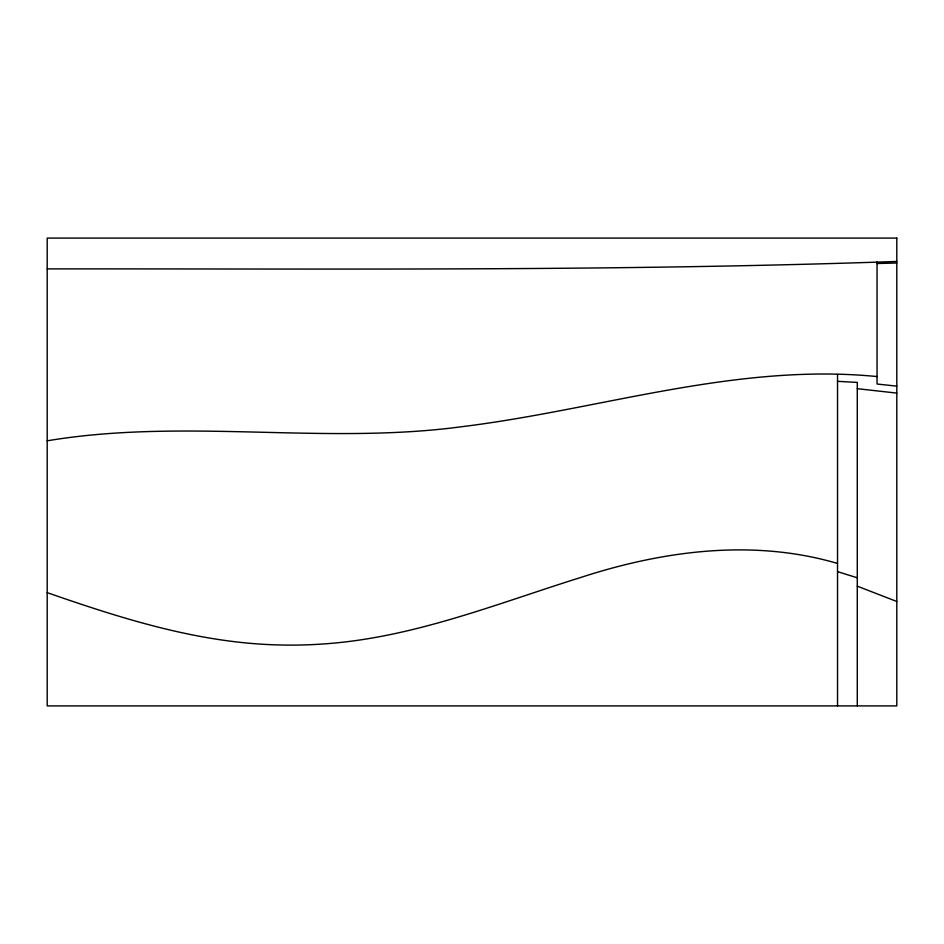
<?xml version="1.0" encoding="UTF-8"?>
<svg xmlns="http://www.w3.org/2000/svg" width="944" height="944" viewBox="0 0 944 944"><rect width="100%" height="100%" fill="white"/><g stroke="black" fill="none" stroke-linecap="round" stroke-linejoin="round"><path stroke-width="1.42" d="M47.2 440.813C184.623 417.791 324.335 445.238 462.123 426.664C600.313 409.661 736.237 362.638 877.047 376.562M47.2 268.887C330.412 268.686 613.694 271.388 896.8 261.464M877.047 263.518L896.8 262.998M837.529 381.329L857.282 382.414L857.282 705.9M857.282 388.692L896.8 393.093M896.8 386.143L877.047 384.031L877.047 261.972M837.529 563.45C753.088 538.611 663.018 550.635 580.666 577.504C496.332 603.865 412.894 637.873 323.816 643.926A460.07 460.07 0 0 1 264.544 644.363C189.638 640.162 117.575 617.128 47.2 592.643M837.529 571.639L857.282 577.799M857.282 586.165L896.8 601.493M837.529 374.567L837.529 705.9M896.8 238.1L47.2 238.1L47.2 705.9L896.8 705.9L896.8 238.1"/></g></svg>
